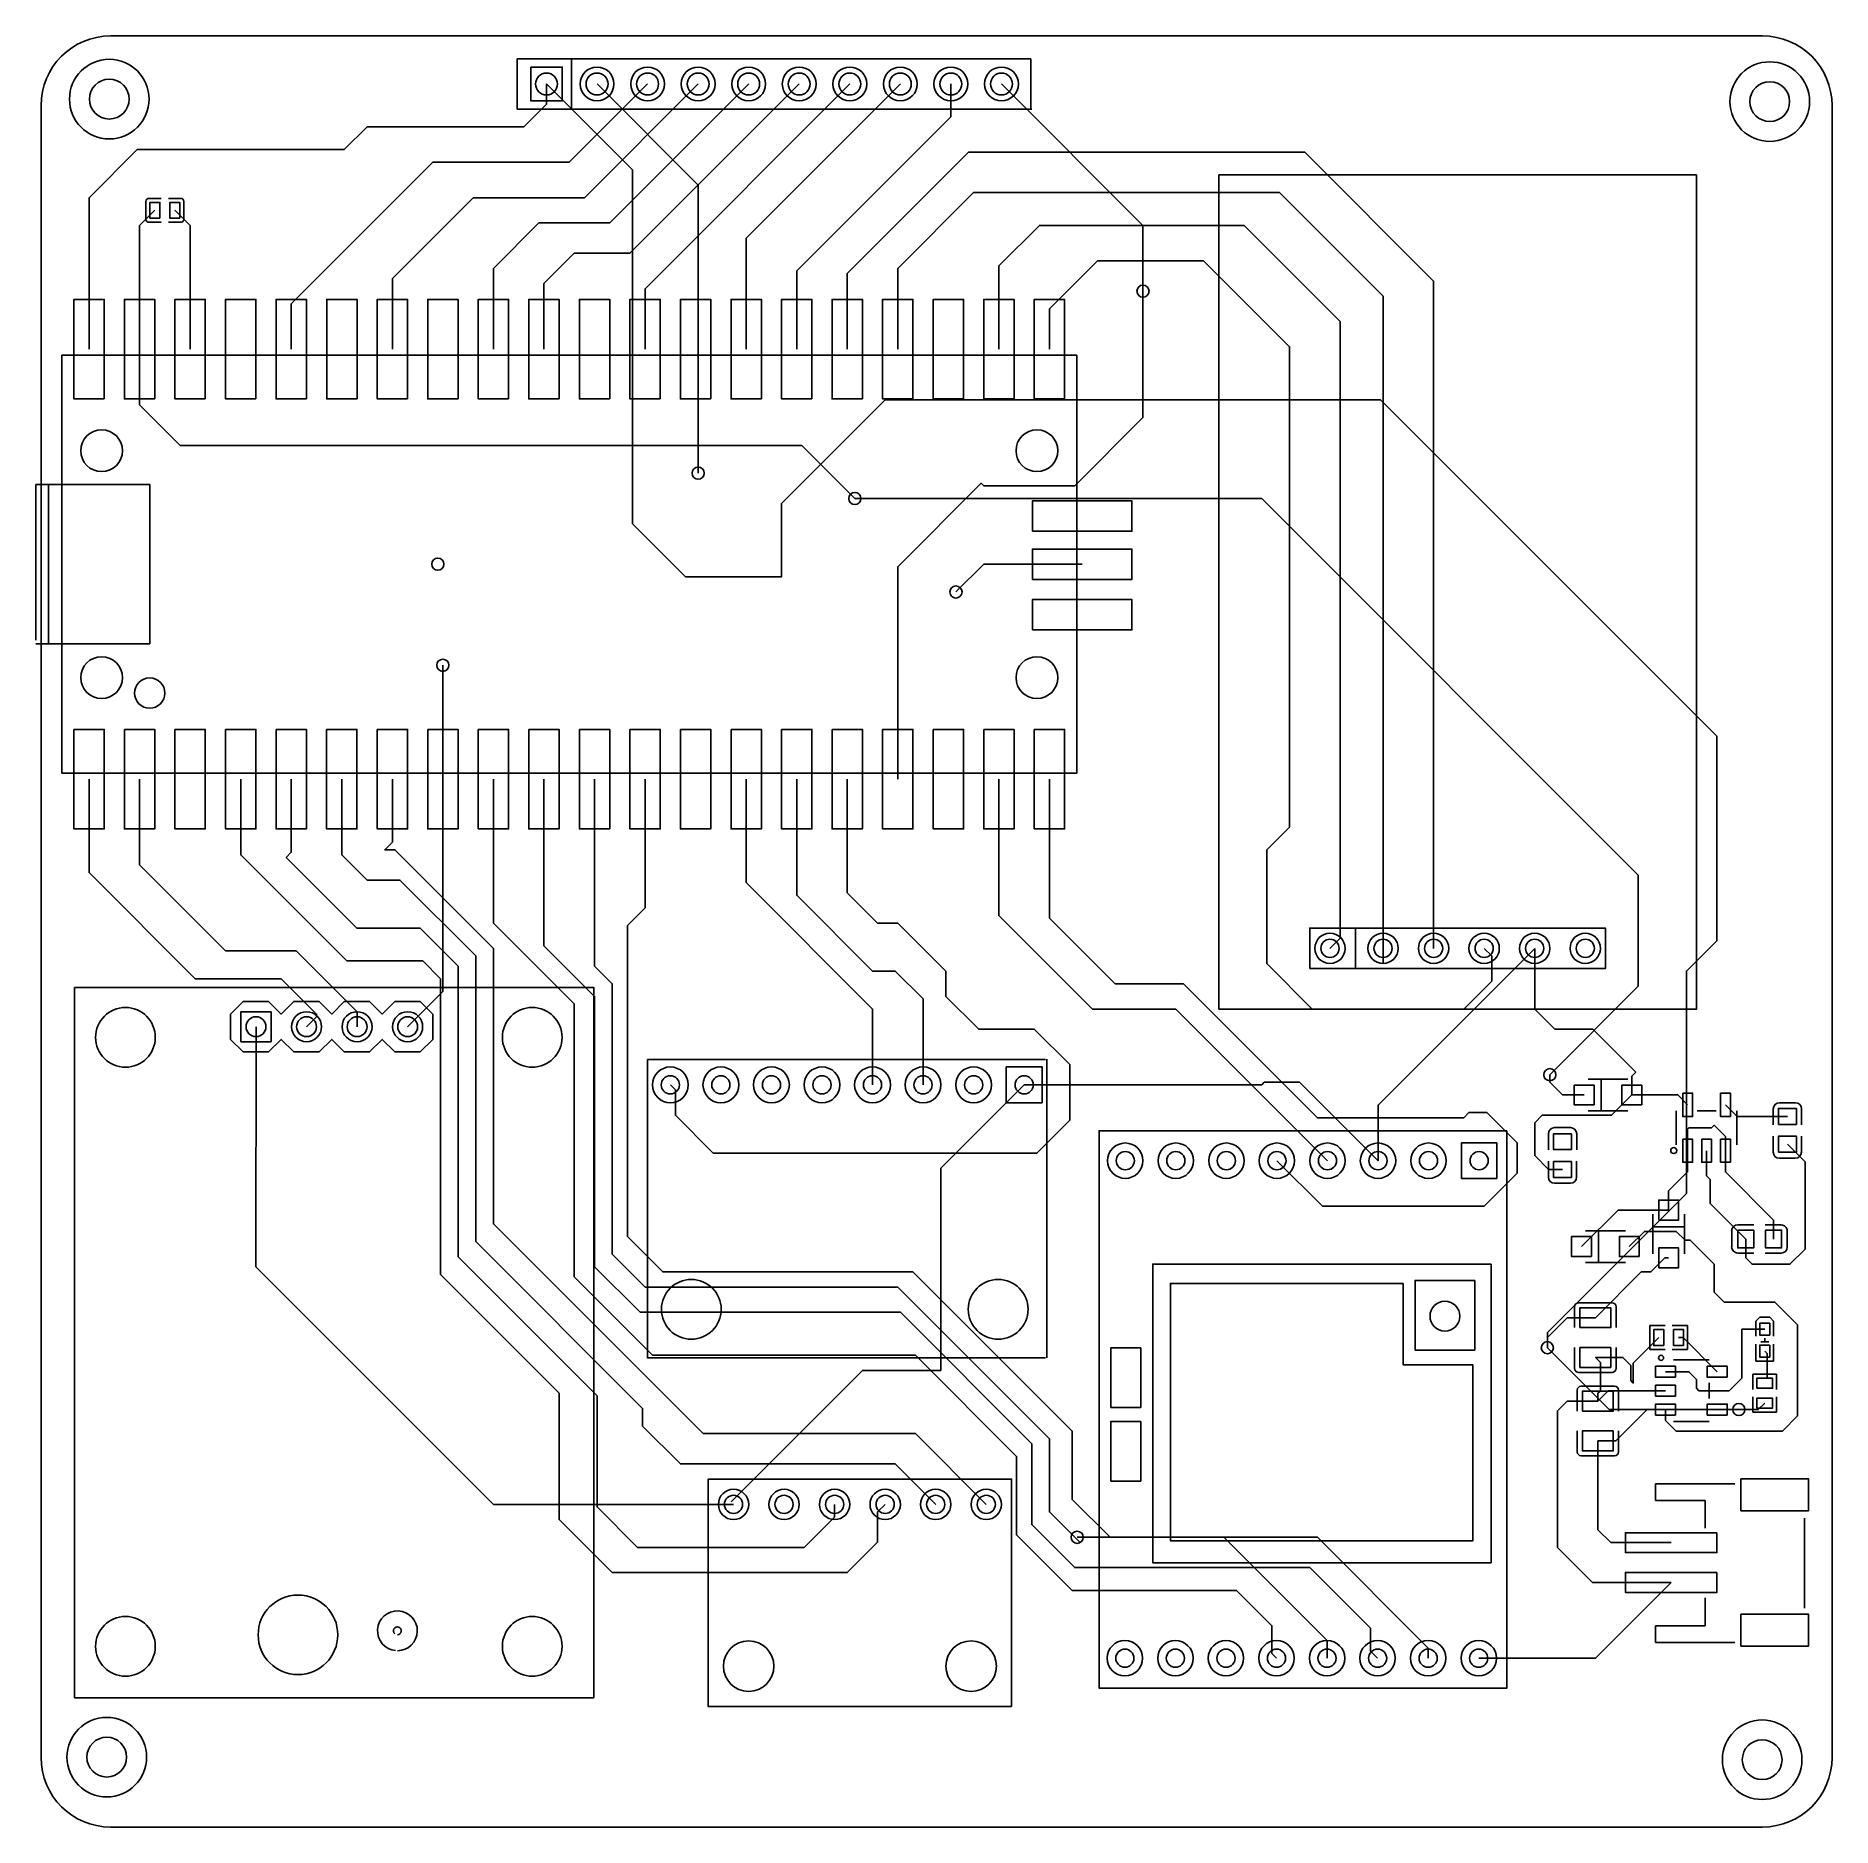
# Model space of a CAD drawing. Header units: millimetres. Extents: x 7.4 to 97.6, y -34.5 to 55.5.
import ezdxf

# ---------------------------------------------------------------- set-up
doc = ezdxf.new("R2010")
doc.units = ezdxf.units.MM

msp = doc.modelspace()

# ---------------------------------------------------------------- linework, layer by layer
for points in [[(11.12, 55.499), (94.12, 55.499)], [(31.55, 54.356), (31.55, 51.816)], [(57.35, 54.356), (31.55, 54.356)], [(34.281, 54.356), (34.281, 51.816)], [(57.35, 54.356), (57.35, 51.816)], [(33.02, 53.086), (33.02, 52.07), (31.877, 50.927), (24.003, 50.927), (22.86, 49.784), (12.446, 49.784), (10.033, 47.371), (10.033, 39.756)], [(38.1, 53.086), (34.163, 49.149), (27.305, 49.149), (20.193, 42.037), (20.193, 39.756)], [(40.64, 53.086), (34.925, 47.371), (29.337, 47.371), (25.273, 43.307), (25.273, 39.756)], [(43.18, 53.086), (36.195, 46.101), (32.639, 46.101), (30.353, 43.815), (30.353, 39.756)], [(45.72, 53.086), (37.211, 44.577), (34.417, 44.577), (32.893, 43.053), (32.893, 39.756)], [(33.02, 53.086), (37.338, 48.768), (37.338, 30.988), (40.005, 28.321), (44.831, 28.321), (44.831, 32.004), (50.038, 37.211), (74.93, 37.211), (91.821, 20.32), (91.821, 10.033), (90.297, 8.509), (90.297, -2.667), (83.312, -9.652), (83.312, -10.414)], [(35.56, 53.086), (40.64, 48.006), (40.64, 33.528)], [(48.26, 53.086), (37.973, 42.799), (37.973, 39.756)], [(50.8, 53.086), (43.053, 45.339), (43.053, 39.756)], [(53.34, 53.086), (53.34, 51.435), (45.593, 43.688), (45.593, 39.756)], [(55.88, 53.086), (62.992, 45.974), (62.992, 42.672)], [(7.62, -31.001), (7.62, 51.999)], [(31.55, 51.816), (57.404, 51.816)], [(97.62, 51.999), (97.62, -31.001)], [(48.133, 39.756), (48.133, 43.561), (54.229, 49.657), (71.12, 49.657), (77.597, 43.18), (77.597, 9.652)], [(66.805, 6.604), (90.808, 6.604), (90.808, 48.514)], [(66.805, 6.604), (66.805, 48.514), (90.808, 48.514)], [(12.893, 47.186), (12.893, 47.136)], [(12.893, 46.336), (12.893, 47.136)], [(13.663, 47.336), (13.043, 47.336)], [(14.023, 47.336), (14.643, 47.336)], [(14.793, 47.186), (14.793, 47.136)], [(14.793, 46.336), (14.793, 47.136)], [(50.673, 39.756), (50.673, 43.815), (54.483, 47.625), (69.85, 47.625), (75.057, 42.418), (75.057, 8.89)], [(13.343, 46.736), (12.573, 45.966), (12.573, 39.756)], [(12.893, 46.286), (12.893, 46.336)], [(13.663, 46.136), (13.043, 46.136)], [(14.023, 46.136), (14.643, 46.136)], [(14.343, 46.736), (15.113, 45.966), (15.113, 39.756)], [(14.793, 46.286), (14.793, 46.336)], [(55.753, 39.756), (55.753, 43.942), (57.785, 45.974), (68.072, 45.974), (72.898, 41.148), (72.898, 10.16), (72.39, 9.652)], [(58.293, 39.756), (58.293, 41.783), (60.706, 44.196), (66.04, 44.196), (70.358, 39.878), (70.358, 15.748), (69.215, 14.605)], [(50.673, 18.156), (50.673, 28.829), (54.864, 33.02), (54.991, 32.893), (59.563, 32.893), (62.992, 36.322), (62.992, 42.672)], [(12.573, 39.756), (12.573, 36.957), (14.605, 34.925), (45.847, 34.925), (48.514, 32.258)], [(8.663, 39.456), (59.663, 39.456)], [(8.663, 18.456), (8.663, 39.456)], [(59.663, 39.456), (59.663, 18.456)], [(7.363, 32.956), (7.363, 25.146)], [(7.363, 32.956), (13.081, 32.956)], [(8, 32.956), (8, 24.956)], [(13.081, 32.956), (13.081, 24.956)], [(48.514, 32.258), (68.961, 32.258), (87.884, 13.335), (87.884, 7.747), (83.439, 3.302)], [(59.933, 28.956), (54.991, 28.956), (53.594, 27.559)], [(7.363, 24.956), (13.081, 24.956)], [(26.042, 5.715), (27.813, 7.486), (27.813, 23.876)], [(27.813, 18.156), (27.813, 23.876)], [(59.663, 18.456), (8.663, 18.456)], [(10.033, 18.156), (10.033, 13.462), (15.367, 8.128), (19.685, 8.128), (21.463, 6.35), (21.463, 6.216), (20.962, 5.715)], [(23.502, 5.715), (23.502, 6.47), (20.447, 9.525), (16.891, 9.525), (12.573, 13.843), (12.573, 18.156)], [(17.653, 18.156), (17.653, 14.351), (22.987, 9.017), (26.797, 9.017), (27.686, 8.128), (27.686, -6.731), (33.655, -12.7)], [(47.498, -18.288), (47.498, -18.923), (45.974, -20.447), (37.592, -20.447), (35.56, -18.415), (35.56, -12.827), (28.575, -5.842), (28.575, 8.763), (26.67, 10.668), (23.495, 10.668), (19.939, 14.224), (20.193, 14.478), (20.193, 18.156)], [(22.733, 18.156), (22.733, 14.351), (24.003, 13.081), (25.654, 13.081), (29.464, 9.271), (29.464, -5.08), (37.846, -13.462), (37.846, -14.351), (39.751, -16.256), (50.546, -16.256), (52.578, -18.288)], [(55.118, -18.288), (51.562, -14.732), (40.894, -14.732), (30.353, -4.191), (30.353, 9.652), (25.4, 14.605), (24.892, 14.605), (25.273, 14.986), (25.273, 18.156)], [(30.353, 18.156), (30.353, 10.922), (32.766, 8.509)], [(32.893, 18.156), (32.893, 9.779), (35.433, 7.239), (35.433, -6.35), (37.719, -8.636)], [(35.433, 18.156), (35.433, 8.763), (36.322, 7.874), (36.322, -5.715), (37.973, -7.366), (50.673, -7.366), (58.293, -14.986), (58.293, -18.669), (59.817, -20.193)], [(71.755, -19.939), (61.341, -19.939), (59.436, -18.034), (59.436, -14.605), (51.435, -6.604), (38.862, -6.604), (37.084, -4.826), (37.084, 10.795), (37.973, 11.684), (37.973, 18.156)], [(48.133, 18.156), (48.133, 12.446), (49.657, 10.922), (50.673, 10.922), (53.086, 8.509), (53.086, 7.239), (54.737, 5.588), (57.531, 5.588), (59.309, 3.81), (59.309, 1.016), (57.658, -0.635), (41.402, -0.635), (39.497, 1.27), (39.497, 2.54), (39.243, 2.794)], [(43.053, 18.156), (43.053, 12.954), (49.403, 6.604), (49.403, 2.794)], [(45.593, 18.156), (45.593, 12.319), (49.403, 8.509), (50.546, 8.509), (51.943, 7.112), (51.943, 2.794)], [(55.753, 18.156), (55.753, 11.303), (60.452, 6.604), (64.643, 6.604), (72.263, -1.016)], [(69.723, -1.016), (72.009, -3.302), (80.137, -3.302), (81.788, -1.651), (81.788, -0.127), (80.264, 1.397), (79.375, 1.397), (79.121, 1.143), (71.755, 1.143), (65.024, 7.874), (61.595, 7.874), (58.293, 11.176), (58.293, 18.156)], [(69.215, 14.605), (69.215, 8.89), (71.501, 6.604), (79.121, 6.604), (80.518, 8.001), (80.518, 9.271), (80.137, 9.652)], [(71.374, 8.636), (71.374, 10.541), (71.374, 10.668), (86.233, 10.668), (86.233, 8.763)], [(73.664, 8.636), (73.664, 10.668)], [(82.677, 9.652), (74.803, 1.778), (74.803, -1.016)], [(82.677, 9.652), (82.677, 6.604), (83.693, 5.588), (85.598, 5.588), (87.757, 3.429), (87.56, 3.232), (87.56, 2.286)], [(32.766, 8.509), (34.417, 6.858), (34.417, -6.858), (38.354, -10.795), (51.562, -10.795), (56.642, -15.875), (56.642, -19.812), (59.436, -22.606), (67.691, -22.606), (69.469, -24.384), (69.469, -25.781), (69.703, -26.017)], [(86.233, 8.763), (86.233, 8.636), (71.374, 8.636)], [(18.423, 5.715), (18.415, -6.35), (30.353, -18.288), (42.418, -18.288)], [(38.1, 4.064), (58.1, 4.064)], [(38.1, -10.936), (38.1, 4.064)], [(58.166, -10.922), (58.166, -9.754), (58.166, 4.077)], [(57.023, 2.794), (52.832, -1.397), (52.832, -11.557), (52.451, -11.557)], [(74.803, -1.016), (70.866, 2.921), (69.088, 2.921), (68.961, 2.794), (57.023, 2.794)], [(83.439, 3.302), (83.439, 2.921), (84.074, 2.286), (85.161, 2.286)], [(85.36, 3.086), (87.36, 3.086)], [(86.009, 3.086), (86.009, 1.486)], [(84.074, -1.462), (83.377, -1.462), (82.677, -0.762), (82.677, 0.889), (83.058, 1.27), (86.544, 1.27), (87.56, 2.286)], [(90.363, 1.789), (89.866, 2.286), (87.56, 2.286)], [(94.977, 1.898), (95.777, 1.898)], [(85.36, 1.486), (87.36, 1.486)], [(89.787, -0.216), (89.787, 1.486)], [(91.789, 1.486), (90.837, 1.486)], [(92.263, 1.789), (92.844, 1.208), (95.377, 1.208)], [(92.839, -0.216), (92.839, 1.486)], [(94.667, 0.788), (94.667, 1.588)], [(96.087, 0.788), (96.087, 1.588)], [(83.37, -0.466), (83.37, 0.334)], [(84.48, 0.643), (83.68, 0.643)], [(84.789, -0.466), (84.789, 0.334)], [(92.263, -0.519), (92.263, 0.193), (91.694, 0.762), (91.567, 0.635), (90.424, 0.635), (90.363, 0.574), (90.363, -0.519)], [(94.662, 0.212), (94.662, -0.588)], [(96.081, 0.212), (96.081, -0.588)], [(90.363, -0.518), (90.363, -1.585), (89.408, -2.54), (89.408, -3.5)], [(91.313, -0.519), (91.313, -1.778), (91.499, -1.964), (91.499, -3.172), (93.28, -4.953)], [(94.681, -4.953), (94.681, -4.003), (92.263, -1.585), (92.263, -0.518)], [(95.377, -0.192), (96.266, -1.081), (96.266, -5.461), (95.504, -6.223), (93.599, -6.223), (93.28, -5.904), (93.28, -4.953)], [(94.971, -0.897), (95.771, -0.897)], [(83.364, -1.042), (83.364, -1.842)], [(84.784, -1.042), (84.784, -1.842)], [(84.474, -2.152), (83.674, -2.152)], [(85.033, -5.334), (86.868, -3.499), (89.408, -3.499)], [(88.608, -3.699), (88.608, -5.699)], [(90.208, -4.348), (88.608, -4.348)], [(90.208, -3.699), (90.208, -5.699)], [(93.684, -4.238), (92.884, -4.238)], [(94.26, -4.243), (95.06, -4.243)], [(85.233, -4.534), (87.233, -4.534)], [(85.882, -4.534), (85.882, -6.134)], [(87.432, -5.334), (88.194, -4.572), (89.789, -4.572), (90.233, -5.017), (90.488, -5.017), (91.694, -6.223), (91.694, -7.62), (92.202, -8.128), (94.742, -8.128), (95.885, -9.271), (95.885, -13.843), (95.123, -14.605), (89.789, -14.605), (89.251, -14.067), (89.251, -13.523)], [(92.575, -4.547), (92.575, -5.347)], [(95.37, -4.553), (95.37, -5.353)], [(85.233, -6.134), (87.233, -6.134)], [(85.725, -8.906), (88.027, -6.604), (88.519, -6.604), (89.224, -5.899), (89.408, -5.899)], [(93.684, -5.657), (92.884, -5.657)], [(94.26, -5.663), (95.06, -5.663)], [(37.719, -8.636), (50.8, -8.636), (57.404, -15.24), (57.404, -19.304), (59.563, -21.463), (71.374, -21.463), (74.422, -24.511), (74.422, -25.655), (74.783, -26.016)], [(85.725, -8.905), (84.313, -8.905), (83.312, -9.906), (83.312, -10.414)], [(84.685, -9.406), (84.685, -8.356)], [(84.885, -8.156), (84.925, -8.156)], [(84.925, -8.156), (86.525, -8.156)], [(86.565, -8.156), (86.525, -8.156)], [(86.765, -9.406), (86.765, -8.356)], [(93.784, -9.083), (93.984, -8.883)], [(94.484, -8.883), (93.984, -8.883)], [(94.684, -9.083), (94.684, -9.083), (94.484, -8.883)], [(88.908, -9.906), (87.63, -11.184), (87.63, -12.192), (87.503, -12.065), (87.503, -11.303), (87.106, -10.906), (85.725, -10.906)], [(88.458, -10.506), (88.458, -9.306)], [(89.228, -9.306), (88.458, -9.306)], [(89.588, -9.306), (90.358, -9.306)], [(91.851, -11.623), (90.134, -9.906), (89.908, -9.906)], [(90.358, -10.506), (90.358, -9.306)], [(94.234, -9.483), (93.091, -9.483), (93.091, -11.938), (92.837, -12.192)], [(93.784, -9.833), (93.784, -9.083)], [(94.684, -9.833), (94.684, -9.083)], [(83.312, -10.414), (86.421, -13.523), (92.938, -13.523)], [(84.685, -10.406), (84.685, -11.456)], [(86.765, -10.406), (86.765, -11.456)], [(89.228, -10.506), (88.458, -10.506)], [(89.588, -10.506), (90.358, -10.506)], [(93.784, -10.233), (93.784, -11.083)], [(94.434, -10.123), (94.034, -10.123)], [(94.235, -10.123), (94.234, -9.937)], [(94.234, -10.583), (94.361, -10.71), (94.361, -11.938)], [(94.684, -10.233), (94.684, -11.083)], [(38.1, -10.922), (58.1, -10.922)], [(42.291, -18.161), (48.895, -11.557), (52.451, -11.557)], [(84.885, -11.656), (84.925, -11.656)], [(84.905, -11.656), (84.925, -11.656)], [(84.925, -11.656), (86.525, -11.656)], [(85.725, -10.906), (85.979, -11.16), (85.979, -12.573), (85.852, -12.7), (85.852, -13.097)], [(86.565, -11.656), (86.525, -11.656)], [(89.251, -11.623), (90.424, -11.623), (90.805, -12.004), (90.805, -12.446), (90.932, -12.573), (92.456, -12.573), (92.837, -12.192)], [(91.451, -11.023), (89.651, -11.023)], [(94.684, -11.083), (93.784, -11.083)], [(84.812, -13.597), (84.812, -12.547)], [(85.012, -12.347), (85.052, -12.347)], [(86.652, -12.347), (85.052, -12.347)], [(85.852, -13.097), (86.376, -12.573), (89.251, -12.573)], [(86.672, -12.347), (86.652, -12.347)], [(86.692, -12.347), (86.652, -12.347)], [(86.892, -13.597), (86.892, -12.547)], [(91.451, -12.173), (91.451, -12.973)], [(93.634, -11.75), (94.834, -11.75)], [(93.634, -12.52), (93.634, -11.75)], [(94.834, -12.52), (94.834, -11.75)], [(33.655, -12.7), (33.655, -19.05), (36.322, -21.717), (48.133, -21.717), (49.657, -20.193), (49.657, -18.669), (50.038, -18.288)], [(89.535, -22.209), (85.582, -22.209), (83.82, -20.447), (83.82, -13.589), (84.312, -13.097), (85.852, -13.097)], [(85.852, -15.098), (86.756, -15.098), (88.331, -13.523), (89.251, -13.523)], [(92.938, -13.523), (91.851, -13.523)], [(94.234, -13.2), (93.911, -13.523), (92.938, -13.523)], [(93.634, -12.88), (93.634, -13.65)], [(94.834, -12.88), (94.834, -13.65)], [(91.451, -14.123), (89.651, -14.123)], [(93.634, -13.65), (94.834, -13.65)], [(84.812, -14.597), (84.812, -15.647)], [(85.852, -15.097), (85.852, -19.558), (86.503, -20.209), (89.535, -20.209)], [(86.892, -14.597), (86.892, -15.647)], [(85.012, -15.847), (85.052, -15.847)], [(86.652, -15.847), (85.052, -15.847)], [(86.692, -15.847), (86.652, -15.847)], [(88.748, -17.247), (92.735, -17.247)], [(88.748, -18.085), (88.748, -17.247)], [(91.237, -18.085), (88.748, -18.085)], [(91.237, -19.482), (91.237, -18.085)], [(96.241, -18.974), (96.241, -23.495)], [(72.243, -26.017), (72.243, -25.126), (67.056, -19.939), (59.69, -19.939)], [(77.323, -26.016), (77.323, -25.507), (71.755, -19.939)], [(89.535, -22.209), (85.728, -26.016), (79.863, -26.016)], [(91.237, -24.384), (91.237, -22.987)], [(88.748, -25.222), (88.748, -24.384)], [(88.748, -24.384), (91.237, -24.384)], [(92.735, -25.222), (88.748, -25.222)], [(94.12, -34.501), (11.12, -34.501)]]:
    msp.add_lwpolyline(points)
for points in [[(32.233, 53.936), (33.807, 53.936), (33.807, 52.236), (32.233, 52.236)], [(13.593, 46.336), (13.093, 46.336), (13.093, 47.136), (13.593, 47.136)], [(14.593, 46.336), (14.093, 46.336), (14.093, 47.136), (14.593, 47.136)], [(10.795, 37.256), (9.271, 37.256), (9.271, 42.256), (10.795, 42.256)], [(13.335, 37.256), (11.811, 37.256), (11.811, 42.256), (13.335, 42.256)], [(15.875, 37.256), (14.351, 37.256), (14.351, 42.256), (15.875, 42.256)], [(18.415, 37.256), (16.891, 37.256), (16.891, 42.256), (18.415, 42.256)], [(20.955, 37.256), (19.431, 37.256), (19.431, 42.256), (20.955, 42.256)], [(23.503, 37.256), (21.979, 37.256), (21.979, 42.256), (23.503, 42.256)], [(26.035, 37.256), (24.511, 37.256), (24.511, 42.256), (26.035, 42.256)], [(28.575, 37.256), (27.051, 37.256), (27.051, 42.256), (28.575, 42.256)], [(31.115, 37.256), (29.591, 37.256), (29.591, 42.256), (31.115, 42.256)], [(33.655, 37.256), (32.131, 37.256), (32.131, 42.256), (33.655, 42.256)], [(36.195, 37.256), (34.671, 37.256), (34.671, 42.256), (36.195, 42.256)], [(38.735, 37.256), (37.211, 37.256), (37.211, 42.256), (38.735, 42.256)], [(41.275, 37.256), (39.751, 37.256), (39.751, 42.256), (41.275, 42.256)], [(43.815, 37.256), (42.291, 37.256), (42.291, 42.256), (43.815, 42.256)], [(46.355, 37.256), (44.831, 37.256), (44.831, 42.256), (46.355, 42.256)], [(48.895, 37.256), (47.371, 37.256), (47.371, 42.256), (48.895, 42.256)], [(51.435, 37.256), (49.911, 37.256), (49.911, 42.256), (51.435, 42.256)], [(53.975, 37.256), (52.451, 37.256), (52.451, 42.256), (53.975, 42.256)], [(56.515, 37.256), (54.991, 37.256), (54.991, 42.256), (56.515, 42.256)], [(59.055, 37.256), (57.531, 37.256), (57.531, 42.256), (59.055, 42.256)], [(57.433, 30.607), (57.433, 32.131), (62.433, 32.131), (62.433, 30.607)], [(57.433, 28.194), (57.433, 29.718), (62.433, 29.718), (62.433, 28.194)], [(57.433, 25.654), (57.433, 27.178), (62.433, 27.178), (62.433, 25.654)], [(9.271, 20.656), (10.795, 20.656), (10.795, 15.656), (9.271, 15.656)], [(11.811, 20.656), (13.335, 20.656), (13.335, 15.656), (11.811, 15.656)], [(14.351, 20.656), (15.875, 20.656), (15.875, 15.656), (14.351, 15.656)], [(16.891, 20.656), (18.415, 20.656), (18.415, 15.656), (16.891, 15.656)], [(19.431, 20.656), (20.955, 20.656), (20.955, 15.656), (19.431, 15.656)], [(21.971, 20.656), (23.495, 20.656), (23.495, 15.656), (21.971, 15.656)], [(24.511, 20.656), (26.035, 20.656), (26.035, 15.656), (24.511, 15.656)], [(27.051, 20.656), (28.575, 20.656), (28.575, 15.656), (27.051, 15.656)], [(29.591, 20.656), (31.115, 20.656), (31.115, 15.656), (29.591, 15.656)], [(32.131, 20.656), (33.655, 20.656), (33.655, 15.656), (32.131, 15.656)], [(34.671, 20.656), (36.195, 20.656), (36.195, 15.656), (34.671, 15.656)], [(37.211, 20.656), (38.735, 20.656), (38.735, 15.656), (37.211, 15.656)], [(39.751, 20.656), (41.275, 20.656), (41.275, 15.656), (39.751, 15.656)], [(42.291, 20.656), (43.815, 20.656), (43.815, 15.656), (42.291, 15.656)], [(44.831, 20.656), (46.355, 20.656), (46.355, 15.656), (44.831, 15.656)], [(47.371, 20.656), (48.895, 20.656), (48.895, 15.656), (47.371, 15.656)], [(49.911, 20.656), (51.435, 20.656), (51.435, 15.656), (49.911, 15.656)], [(52.451, 20.656), (53.975, 20.656), (53.975, 15.656), (52.451, 15.656)], [(54.991, 20.656), (56.515, 20.656), (56.515, 15.656), (54.991, 15.656)], [(57.531, 20.656), (59.055, 20.656), (59.055, 15.656), (57.531, 15.656)], [(9.302, 7.68), (35.402, 7.68), (35.402, -28), (9.302, -28), (9.302, 7.68)], [(19.05, 4.445), (17.78, 4.445), (17.145, 5.08), (17.145, 6.35), (17.78, 6.985), (19.05, 6.985), (19.685, 6.35), (20.32, 6.985), (21.59, 6.985), (22.225, 6.35), (22.86, 6.985), (24.13, 6.985), (24.765, 6.35), (25.4, 6.985), (26.67, 6.985), (27.305, 6.35), (27.305, 5.08), (26.67, 4.445), (25.4, 4.445), (24.765, 5.08), (24.13, 4.445), (22.86, 4.445), (22.225, 5.08), (21.59, 4.445), (20.32, 4.445), (19.685, 5.08), (19.05, 4.445)], [(19.176, 6.469), (19.176, 4.961), (17.668, 4.961), (17.668, 6.469)], [(17.922, 5.715), (17.922, 5.715)], [(18.922, 5.715), (18.922, 5.715)], [(20.462, 5.715), (20.462, 5.715)], [(21.462, 5.715), (21.462, 5.715)], [(23.002, 5.715), (23.002, 5.715)], [(24.002, 5.715), (24.002, 5.715)], [(25.542, 5.715), (25.542, 5.715)], [(26.542, 5.715), (26.542, 5.715)], [(57.923, 1.894), (56.123, 1.894), (56.123, 3.694), (57.923, 3.694)], [(85.66, 1.786), (84.66, 1.786), (84.66, 2.786), (85.66, 2.786)], [(88.06, 1.786), (87.06, 1.786), (87.06, 2.786), (88.06, 2.786)], [(90.118, 2.376), (90.608, 2.376), (90.608, 1.201), (90.118, 1.201)], [(92.018, 2.376), (92.508, 2.376), (92.508, 1.201), (92.018, 1.201)], [(94.927, 0.808), (94.927, 1.608), (95.827, 1.608), (95.827, 0.808)], [(81.283, 0.484), (81.283, -27.516), (60.783, -27.516), (60.783, 0.484), (81.283, 0.484)], [(84.524, 0.338), (84.524, -0.462), (83.624, -0.462), (83.624, 0.338)], [(90.118, 0.06), (90.608, 0.06), (90.608, -1.097), (90.118, -1.097)], [(91.068, 0.06), (91.558, 0.06), (91.558, -1.097), (91.068, -1.097)], [(92.018, 0.06), (92.508, 0.06), (92.508, -1.097), (92.018, -1.097)], [(94.927, -0.592), (94.927, 0.208), (95.827, 0.208), (95.827, -0.592)], [(80.772, -0.127), (80.772, -1.905), (78.994, -1.905), (78.994, -0.127)], [(84.524, -1.062), (84.524, -1.862), (83.624, -1.862), (83.624, -1.062)], [(88.908, -3.999), (88.908, -2.999), (89.908, -2.999), (89.908, -3.999)], [(92.88, -4.503), (93.68, -4.503), (93.68, -5.403), (92.88, -5.403)], [(94.28, -4.503), (95.08, -4.503), (95.08, -5.403), (94.28, -5.403)], [(85.533, -5.834), (84.533, -5.834), (84.533, -4.834), (85.533, -4.834)], [(87.933, -5.834), (86.933, -5.834), (86.933, -4.834), (87.933, -4.834)], [(88.908, -6.399), (88.908, -5.399), (89.908, -5.399), (89.908, -6.399)], [(80.483, -6.216), (80.483, -21.216), (63.483, -21.216), (63.483, -6.216), (80.483, -6.216)], [(76.068, -7.181), (64.369, -7.181), (64.369, -20.117), (79.568, -20.117), (79.568, -11.28), (76.068, -11.28), (76.068, -7.181)], [(79.667, -7.03), (79.667, -10.531), (76.667, -10.531), (76.667, -7.03), (79.667, -7.03)], [(84.95, -9.406), (84.95, -8.406), (86.5, -8.406), (86.5, -9.406)], [(89.158, -10.306), (88.658, -10.306), (88.658, -9.506), (89.158, -9.506)], [(90.158, -10.306), (89.658, -10.306), (89.658, -9.506), (90.158, -9.506)], [(94.484, -9.183), (94.484, -9.783), (93.984, -9.783), (93.984, -9.183)], [(62.883, -10.416), (62.883, -13.416), (61.383, -13.416), (61.383, -10.416), (62.883, -10.416)], [(84.95, -11.406), (84.95, -10.406), (86.5, -10.406), (86.5, -11.406)], [(94.484, -10.283), (94.484, -10.883), (93.984, -10.883), (93.984, -10.283)], [(89.751, -11.898), (88.751, -11.898), (88.751, -11.348), (89.751, -11.348)], [(92.351, -11.898), (91.351, -11.898), (91.351, -11.348), (92.351, -11.348)], [(86.627, -12.597), (86.627, -13.597), (85.077, -13.597), (85.077, -12.597)], [(89.751, -12.848), (88.751, -12.848), (88.751, -12.298), (89.751, -12.298)], [(93.834, -12.45), (93.834, -11.95), (94.634, -11.95), (94.634, -12.45)], [(89.751, -13.798), (88.751, -13.798), (88.751, -13.248), (89.751, -13.248)], [(92.351, -13.798), (91.351, -13.798), (91.351, -13.248), (92.351, -13.248)], [(93.834, -13.45), (93.834, -12.95), (94.634, -12.95), (94.634, -13.45)], [(62.883, -14.116), (62.883, -17.116), (61.383, -17.116), (61.383, -14.116), (62.883, -14.116)], [(86.627, -14.597), (86.627, -15.597), (85.077, -15.597), (85.077, -14.597)], [(56.388, -28.448), (56.388, -17.018), (41.148, -17.018), (41.148, -28.448), (56.388, -28.448)], [(93.041, -17.009), (96.443, -17.009), (96.443, -18.609), (93.041, -18.609)], [(91.835, -19.709), (91.835, -20.709), (87.235, -20.709), (87.235, -19.709)], [(91.835, -21.709), (91.835, -22.709), (87.235, -22.709), (87.235, -21.709)], [(93.041, -23.809), (96.443, -23.809), (96.443, -25.409), (93.041, -25.409)]]:
    msp.add_lwpolyline(points, close=True)
for centre, radius in [((11.049, 52.324), 2), ((94.488, 52.197), 2), ((11.049, 52.324), 1), ((33.02, 53.086), 0.55), ((35.56, 53.086), 0.85), ((35.56, 53.086), 0.55), ((38.1, 53.086), 0.85), ((38.1, 53.086), 0.55), ((40.64, 53.086), 0.85), ((40.64, 53.086), 0.55), ((43.18, 53.086), 0.85), ((43.18, 53.086), 0.55), ((45.72, 53.086), 0.85), ((45.72, 53.086), 0.55), ((48.26, 53.086), 0.85), ((48.26, 53.086), 0.55), ((50.8, 53.086), 0.85), ((50.8, 53.086), 0.55), ((53.34, 53.086), 0.85), ((53.34, 53.086), 0.55), ((55.88, 53.086), 0.85), ((55.88, 53.086), 0.55), ((94.488, 52.197), 1), ((62.992, 42.672), 0.305), ((10.663, 34.656), 1.05), ((57.663, 34.656), 1.05), ((40.64, 33.528), 0.305), ((48.514, 32.258), 0.305), ((27.559, 28.956), 0.305), ((53.594, 27.559), 0.305), ((10.663, 23.256), 1.05), ((27.813, 23.876), 0.305), ((57.663, 23.256), 1.05), ((13.081, 22.479), 0.762), ((72.39, 9.652), 0.762), ((72.39, 9.652), 0.457), ((75.057, 9.652), 0.762), ((75.057, 9.652), 0.457), ((77.597, 9.652), 0.762), ((77.597, 9.652), 0.457), ((80.137, 9.652), 0.762), ((80.137, 9.652), 0.457), ((82.677, 9.652), 0.762), ((82.677, 9.652), 0.457), ((85.217, 9.652), 0.762), ((85.217, 9.652), 0.457), ((11.862, 5.18), 1.5), ((20.962, 5.715), 0.754), ((23.502, 5.715), 0.754), ((26.042, 5.715), 0.754), ((32.302, 5.18), 1.5), ((39.243, 2.794), 0.9), ((41.783, 2.794), 0.9), ((44.323, 2.794), 0.9), ((46.863, 2.794), 0.9), ((49.403, 2.794), 0.9), ((51.943, 2.794), 0.9), ((54.483, 2.794), 0.9), ((39.243, 2.794), 0.457), ((41.783, 2.794), 0.457), ((44.323, 2.794), 0.457), ((46.863, 2.794), 0.457), ((49.403, 2.794), 0.457), ((51.943, 2.794), 0.457), ((54.483, 2.794), 0.457), ((57.023, 2.794), 0.457), ((83.439, 3.302), 0.305), ((62.103, -1.016), 0.889), ((62.103, -1.016), 0.457), ((64.643, -1.016), 0.889), ((64.643, -1.016), 0.457), ((67.183, -1.016), 0.889), ((67.183, -1.016), 0.457), ((69.723, -1.016), 0.889), ((69.723, -1.016), 0.457), ((72.263, -1.016), 0.889), ((72.263, -1.016), 0.457), ((74.803, -1.016), 0.889), ((74.803, -1.016), 0.457), ((77.343, -1.016), 0.889), ((77.343, -1.016), 0.457), ((79.883, -1.016), 0.457), ((89.662, -0.508), 0.15), ((40.296, -8.486), 1.5), ((55.716, -8.486), 1.5), ((78.167, -8.83), 0.75), ((83.312, -10.414), 0.305), ((89.027, -10.922), 0.127), ((92.938, -13.523), 0.305), ((42.418, -18.288), 0.762), ((42.418, -18.288), 0.457), ((44.958, -18.288), 0.762), ((44.958, -18.288), 0.457), ((47.498, -18.288), 0.762), ((47.498, -18.288), 0.457), ((50.038, -18.288), 0.762), ((50.038, -18.288), 0.457), ((52.578, -18.288), 0.762), ((52.578, -18.288), 0.457), ((55.118, -18.288), 0.762), ((55.118, -18.288), 0.457), ((59.69, -19.939), 0.305), ((20.532, -24.84), 2), ((11.862, -25.42), 1.5), ((32.302, -25.42), 1.5), ((43.18, -26.416), 1.27), ((54.356, -26.416), 1.27), ((62.083, -26.016), 0.889), ((64.623, -26.016), 0.889), ((67.163, -26.016), 0.889), ((69.703, -26.016), 0.889), ((72.243, -26.016), 0.889), ((74.783, -26.016), 0.889), ((77.323, -26.016), 0.889), ((79.863, -26.016), 0.889), ((62.083, -26.016), 0.457), ((64.623, -26.016), 0.457), ((67.163, -26.016), 0.457), ((69.703, -26.016), 0.457), ((72.243, -26.016), 0.457), ((74.783, -26.016), 0.457), ((77.323, -26.016), 0.457), ((79.863, -26.016), 0.457), ((10.922, -30.988), 2), ((94.107, -31.115), 2), ((10.922, -30.988), 1), ((94.107, -31.115), 1)]:
    msp.add_circle(centre, radius)
for centre, radius, start, end in [((11.12, 51.999), 3.5, 90, 180), ((94.12, 51.999), 3.5, 360, 90), ((13.043, 47.186), 0.15, 90, 180), ((14.643, 47.186), 0.15, 360, 90), ((13.043, 46.286), 0.15, 180, 270), ((14.643, 46.286), 0.15, 270, 360), ((18.422, 5.715), 0.5, 360, 540), ((18.422, 5.715), 0.5, 540, 360), ((20.962, 5.715), 0.5, 360, 540), ((20.962, 5.715), 0.5, 540, 360), ((23.502, 5.715), 0.5, 360, 540), ((23.502, 5.715), 0.5, 540, 360), ((26.042, 5.715), 0.5, 360, 540), ((26.042, 5.715), 0.5, 540, 360), ((94.977, 1.588), 0.31, 90, 180), ((95.777, 1.588), 0.31, 0, 90), ((83.68, 0.334), 0.31, 90, 180), ((84.48, 0.334), 0.31, 0, 90), ((94.971, -0.588), 0.31, 180, 270), ((95.771, -0.588), 0.31, 270, 0), ((83.674, -1.842), 0.31, 180, 270), ((84.474, -1.842), 0.31, 270, 0), ((92.884, -4.547), 0.31, 90, 180), ((95.06, -4.553), 0.31, 359.9953, 90), ((92.884, -5.347), 0.31, 179.9953, 270), ((95.06, -5.353), 0.31, 270, 0), ((84.885, -8.356), 0.2, 90, 180), ((86.565, -8.356), 0.2, 0, 90), ((84.885, -11.456), 0.2, 180, 270), ((86.565, -11.456), 0.2, 270, 0), ((85.012, -12.547), 0.2, 90, 180), ((86.692, -12.547), 0.2, 0, 90), ((85.012, -15.647), 0.2, 180, 270), ((86.692, -15.647), 0.2, 270, 0), ((25.528, -24.638), 1, 270, 264.83228), ((25.527, -24.638), 0.2, 270.06435, 229.11588), ((11.12, -31.001), 3.5, 180, 270), ((94.12, -31.001), 3.5, 270, 0)]:
    msp.add_arc(centre, radius, start, end)

doc.saveas('drawing.dxf')
